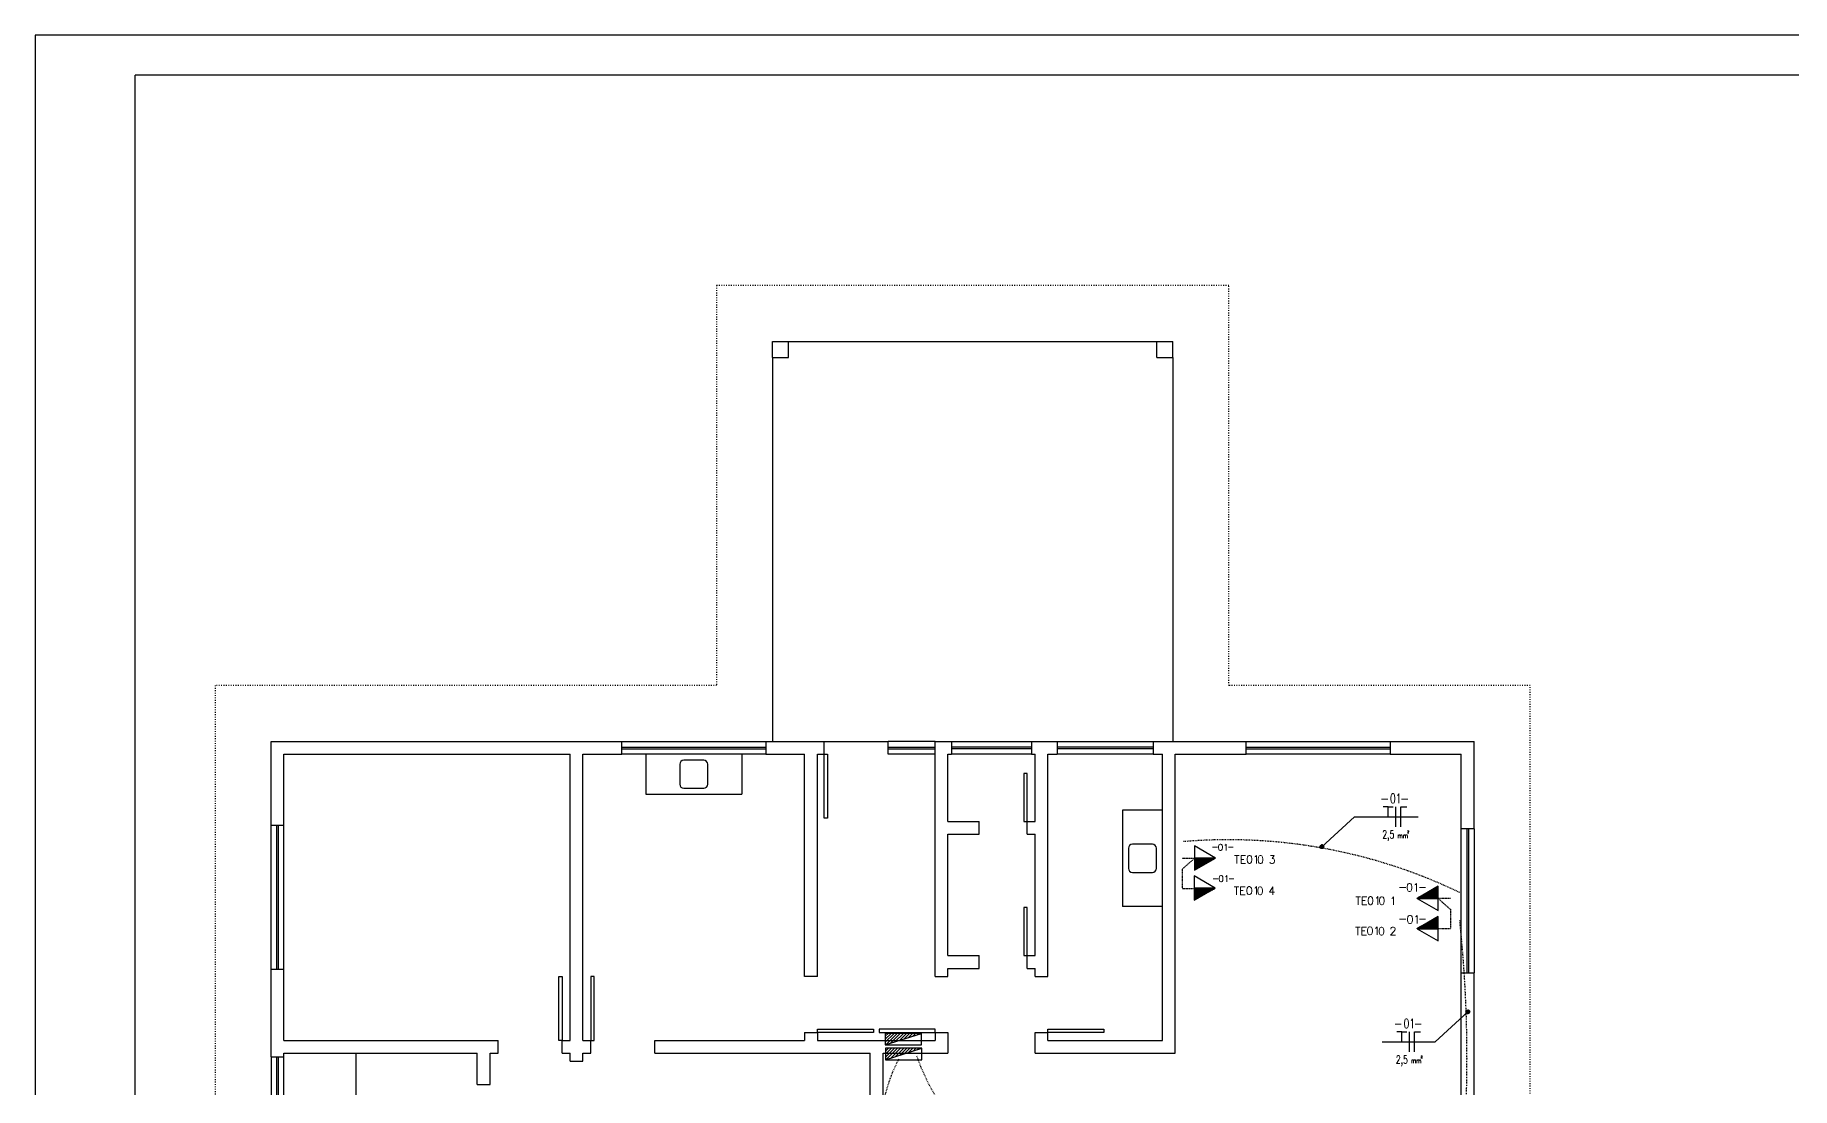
# Model space of a CAD drawing. Extents: x 0 to 4500, y 0 to 3000.
# Drawn here: x 0 to 2195, y 1684 to 3000 of the extents above; entities that cross this region are included whole.
import ezdxf

# ---------------------------------------------------------------- set-up
doc = ezdxf.new("R2010")
doc.units = 0
doc.header["$MEASUREMENT"] = 0
for name, pattern in [('DASHDOT', [1, 0.5, -0.25, 0, -0.25]), ('DASHEDX2', [1.5, 1, -0.5]), ('HIDDEN22', [3, 1, -1, -1]), ('PONT', [2, 1, -1])]:
    doc.linetypes.add(name, pattern=pattern)
doc.layers.get('0').update_dxf_attribs({"linetype": 'CONTINUOUS'})
for name, color, linetype in [('ELETFIAÇÃO', 13, 'CONTINUOUS'), ('ELETRICA', 1, 'CONTINUOUS'), ('ELETRIN', 5, 'PONT'), ('ELETRON', 5, 'CONTINUOUS'), ('ELETTUBULA', 30, 'DASHEDX2'), ('ELÉTRICA', 1, 'CONTINUOUS'), ('MARGE', 6, 'CONTINUOUS'), ('TEXTO', 3, 'CONTINUOUS')]:
    doc.layers.add(name, color=color, linetype=linetype)
doc.styles.add('ROMANS', font='ROMANS.shx')
doc.styles.add('STYLE2', font='SIMPLEX.SHX')

# ---------------------------------------------------------------- blocks, each defined once
blk = doc.blocks.new('*X21')
at = {"color": 0}
for p, q in [((14.325, 4.662), (14.493, 4.83)), ((14.326, 4.662), (14.497, 4.833)), ((14.328, 4.662), (14.501, 4.835)), ((14.33, 4.662), (14.505, 4.837)), ((14.332, 4.662), (14.51, 4.84)), ((14.333, 4.662), (14.514, 4.842)), ((14.335, 4.662), (14.518, 4.845)), ((14.337, 4.662), (14.522, 4.847)), ((14.339, 4.662), (14.526, 4.85)), ((14.341, 4.662), (14.53, 4.852)), ((14.342, 4.662), (14.535, 4.854)), ((14.344, 4.662), (14.539, 4.857)), ((14.346, 4.662), (14.543, 4.859)), ((14.348, 4.662), (14.547, 4.862)), ((14.349, 4.662), (14.551, 4.864)), ((14.351, 4.662), (14.556, 4.866)), ((14.353, 4.662), (14.56, 4.869)), ((14.355, 4.662), (14.564, 4.871)), ((14.356, 4.662), (14.568, 4.874)), ((14.358, 4.662), (14.572, 4.876)), ((14.36, 4.662), (14.576, 4.878)), ((14.362, 4.662), (14.581, 4.881)), ((14.364, 4.662), (14.585, 4.883)), ((14.365, 4.662), (14.589, 4.886)), ((14.367, 4.662), (14.593, 4.888)), ((14.369, 4.662), (14.597, 4.891)), ((14.371, 4.662), (14.602, 4.893)), ((14.372, 4.662), (14.606, 4.895)), ((14.374, 4.662), (14.61, 4.898)), ((14.376, 4.662), (14.614, 4.9)), ((14.378, 4.662), (14.618, 4.903)), ((14.379, 4.662), (14.622, 4.905)), ((14.381, 4.662), (14.627, 4.907)), ((14.383, 4.662), (14.631, 4.91)), ((14.385, 4.662), (14.635, 4.912)), ((14.386, 4.662), (14.639, 4.915)), ((14.388, 4.662), (14.643, 4.917)), ((14.39, 4.662), (14.648, 4.92)), ((14.392, 4.662), (14.652, 4.922)), ((14.394, 4.662), (14.656, 4.924)), ((14.395, 4.662), (14.66, 4.927)), ((14.397, 4.662), (14.664, 4.929)), ((14.399, 4.662), (14.668, 4.932)), ((14.401, 4.662), (14.673, 4.934)), ((14.402, 4.662), (14.677, 4.936)), ((14.404, 4.662), (14.681, 4.939)), ((14.406, 4.662), (14.685, 4.941)), ((14.408, 4.662), (14.689, 4.944)), ((14.409, 4.662), (14.694, 4.946)), ((14.411, 4.662), (14.698, 4.949)), ((14.413, 4.662), (14.702, 4.951)), ((14.415, 4.662), (14.706, 4.953)), ((14.417, 4.662), (14.71, 4.956)), ((14.418, 4.662), (14.714, 4.958)), ((14.42, 4.662), (14.719, 4.961)), ((14.422, 4.662), (14.723, 4.963)), ((14.424, 4.662), (14.726, 4.964)), ((14.425, 4.662), (14.726, 4.962)), ((14.427, 4.662), (14.726, 4.961)), ((14.429, 4.662), (14.726, 4.959)), ((14.431, 4.662), (14.726, 4.957)), ((14.432, 4.662), (14.726, 4.955)), ((14.434, 4.662), (14.726, 4.954)), ((14.436, 4.662), (14.726, 4.952)), ((14.438, 4.662), (14.726, 4.95)), ((14.44, 4.662), (14.726, 4.948)), ((14.441, 4.662), (14.726, 4.947)), ((14.443, 4.662), (14.726, 4.945)), ((14.445, 4.662), (14.726, 4.943)), ((14.447, 4.662), (14.726, 4.941)), ((14.448, 4.662), (14.726, 4.939)), ((14.45, 4.662), (14.726, 4.938)), ((14.452, 4.662), (14.726, 4.936)), ((14.454, 4.662), (14.726, 4.934)), ((14.455, 4.662), (14.726, 4.932)), ((14.457, 4.662), (14.726, 4.931)), ((14.459, 4.662), (14.726, 4.929)), ((14.461, 4.662), (14.726, 4.927)), ((14.463, 4.662), (14.726, 4.925)), ((14.464, 4.662), (14.726, 4.924)), ((14.466, 4.662), (14.726, 4.922)), ((14.468, 4.662), (14.726, 4.92)), ((14.47, 4.662), (14.726, 4.918)), ((14.471, 4.662), (14.726, 4.917)), ((14.473, 4.662), (14.726, 4.915)), ((14.475, 4.662), (14.726, 4.913)), ((14.477, 4.662), (14.726, 4.911)), ((14.478, 4.662), (14.726, 4.909)), ((14.48, 4.662), (14.726, 4.908)), ((14.482, 4.662), (14.726, 4.906)), ((14.484, 4.662), (14.726, 4.904)), ((14.485, 4.662), (14.726, 4.902)), ((14.487, 4.662), (14.726, 4.901)), ((14.489, 4.662), (14.726, 4.899)), ((14.491, 4.662), (14.726, 4.897)), ((14.493, 4.662), (14.726, 4.895)), ((14.494, 4.662), (14.726, 4.894)), ((14.496, 4.662), (14.726, 4.892)), ((14.498, 4.662), (14.726, 4.89)), ((14.5, 4.662), (14.726, 4.888)), ((14.501, 4.662), (14.726, 4.886)), ((14.503, 4.662), (14.726, 4.885)), ((14.505, 4.662), (14.726, 4.883)), ((14.507, 4.662), (14.726, 4.881)), ((14.508, 4.662), (14.726, 4.879)), ((14.51, 4.662), (14.726, 4.878)), ((14.512, 4.662), (14.726, 4.876)), ((14.514, 4.662), (14.726, 4.874)), ((14.516, 4.662), (14.726, 4.872)), ((14.517, 4.662), (14.726, 4.871)), ((14.519, 4.662), (14.726, 4.869)), ((14.521, 4.662), (14.726, 4.867)), ((14.523, 4.662), (14.726, 4.865)), ((14.524, 4.662), (14.726, 4.863)), ((14.526, 4.662), (14.726, 4.862)), ((14.528, 4.662), (14.726, 4.86)), ((14.53, 4.662), (14.726, 4.858)), ((14.531, 4.662), (14.726, 4.856)), ((14.533, 4.662), (14.726, 4.855)), ((14.535, 4.662), (14.726, 4.853)), ((14.537, 4.662), (14.726, 4.851)), ((14.539, 4.662), (14.726, 4.849)), ((14.54, 4.662), (14.726, 4.848)), ((14.542, 4.662), (14.726, 4.846)), ((14.544, 4.662), (14.726, 4.844)), ((14.546, 4.662), (14.726, 4.842)), ((14.547, 4.662), (14.726, 4.84)), ((14.549, 4.662), (14.726, 4.839)), ((14.551, 4.662), (14.726, 4.837)), ((14.553, 4.662), (14.726, 4.835)), ((14.554, 4.662), (14.726, 4.833)), ((14.556, 4.662), (14.726, 4.832)), ((14.558, 4.662), (14.726, 4.83)), ((14.203, 4.662), (14.204, 4.664)), ((14.204, 4.662), (14.208, 4.666)), ((14.206, 4.662), (14.213, 4.668)), ((14.208, 4.662), (14.217, 4.671)), ((14.21, 4.662), (14.221, 4.673)), ((14.211, 4.662), (14.225, 4.676)), ((14.213, 4.662), (14.229, 4.678)), ((14.215, 4.662), (14.233, 4.68)), ((14.217, 4.662), (14.238, 4.683)), ((14.219, 4.662), (14.242, 4.685)), ((14.22, 4.662), (14.246, 4.688)), ((14.222, 4.662), (14.25, 4.69)), ((14.224, 4.662), (14.254, 4.693)), ((14.226, 4.662), (14.259, 4.695)), ((14.227, 4.662), (14.263, 4.697)), ((14.229, 4.662), (14.267, 4.7)), ((14.231, 4.662), (14.271, 4.702)), ((14.233, 4.662), (14.275, 4.705)), ((14.234, 4.662), (14.279, 4.707)), ((14.236, 4.662), (14.284, 4.709)), ((14.238, 4.662), (14.288, 4.712)), ((14.24, 4.662), (14.292, 4.714)), ((14.242, 4.662), (14.296, 4.717)), ((14.243, 4.662), (14.3, 4.719)), ((14.245, 4.662), (14.305, 4.722)), ((14.247, 4.662), (14.309, 4.724)), ((14.249, 4.662), (14.313, 4.726)), ((14.25, 4.662), (14.317, 4.729)), ((14.252, 4.662), (14.321, 4.731)), ((14.254, 4.662), (14.325, 4.734)), ((14.256, 4.662), (14.33, 4.736)), ((14.257, 4.662), (14.334, 4.738)), ((14.259, 4.662), (14.338, 4.741)), ((14.261, 4.662), (14.342, 4.743)), ((14.263, 4.662), (14.346, 4.746)), ((14.265, 4.662), (14.351, 4.748)), ((14.266, 4.662), (14.355, 4.75)), ((14.268, 4.662), (14.359, 4.753)), ((14.27, 4.662), (14.363, 4.755)), ((14.272, 4.662), (14.367, 4.758)), ((14.273, 4.662), (14.372, 4.76)), ((14.275, 4.662), (14.376, 4.763)), ((14.277, 4.662), (14.38, 4.765)), ((14.279, 4.662), (14.384, 4.767)), ((14.28, 4.662), (14.388, 4.77)), ((14.282, 4.662), (14.392, 4.772)), ((14.284, 4.662), (14.397, 4.775)), ((14.286, 4.662), (14.401, 4.777)), ((14.288, 4.662), (14.405, 4.779)), ((14.289, 4.662), (14.409, 4.782)), ((14.291, 4.662), (14.413, 4.784)), ((14.293, 4.662), (14.418, 4.787)), ((14.295, 4.662), (14.422, 4.789)), ((14.296, 4.662), (14.426, 4.792)), ((14.298, 4.662), (14.43, 4.794)), ((14.3, 4.662), (14.434, 4.796)), ((14.302, 4.662), (14.438, 4.799)), ((14.303, 4.662), (14.443, 4.801)), ((14.305, 4.662), (14.447, 4.804)), ((14.307, 4.662), (14.451, 4.806)), ((14.309, 4.662), (14.455, 4.808)), ((14.31, 4.662), (14.459, 4.811)), ((14.312, 4.662), (14.464, 4.813)), ((14.314, 4.662), (14.468, 4.816)), ((14.316, 4.662), (14.472, 4.818)), ((14.318, 4.662), (14.476, 4.821)), ((14.319, 4.662), (14.48, 4.823)), ((14.321, 4.662), (14.484, 4.825)), ((14.323, 4.662), (14.489, 4.828)), ((14.56, 4.662), (14.726, 4.828)), ((14.562, 4.662), (14.726, 4.826)), ((14.563, 4.662), (14.726, 4.825)), ((14.565, 4.662), (14.726, 4.823)), ((14.567, 4.662), (14.726, 4.821)), ((14.569, 4.662), (14.726, 4.819)), ((14.57, 4.662), (14.726, 4.818)), ((14.572, 4.662), (14.726, 4.816)), ((14.574, 4.662), (14.726, 4.814)), ((14.576, 4.662), (14.726, 4.812)), ((14.577, 4.662), (14.726, 4.81)), ((14.579, 4.662), (14.726, 4.809)), ((14.581, 4.662), (14.726, 4.807)), ((14.583, 4.662), (14.726, 4.805)), ((14.584, 4.662), (14.726, 4.803)), ((14.586, 4.662), (14.726, 4.802)), ((14.588, 4.662), (14.726, 4.8)), ((14.59, 4.662), (14.726, 4.798)), ((14.592, 4.662), (14.726, 4.796)), ((14.593, 4.662), (14.726, 4.795)), ((14.595, 4.662), (14.726, 4.793)), ((14.597, 4.662), (14.726, 4.791)), ((14.599, 4.662), (14.726, 4.789)), ((14.6, 4.662), (14.726, 4.787)), ((14.602, 4.662), (14.726, 4.786)), ((14.604, 4.662), (14.726, 4.784)), ((14.606, 4.662), (14.726, 4.782)), ((14.607, 4.662), (14.726, 4.78)), ((14.609, 4.662), (14.726, 4.779)), ((14.611, 4.662), (14.726, 4.777)), ((14.613, 4.662), (14.726, 4.775)), ((14.615, 4.662), (14.726, 4.773)), ((14.616, 4.662), (14.726, 4.772)), ((14.618, 4.662), (14.726, 4.77)), ((14.62, 4.662), (14.726, 4.768)), ((14.622, 4.662), (14.726, 4.766)), ((14.623, 4.662), (14.726, 4.764)), ((14.625, 4.662), (14.726, 4.763)), ((14.627, 4.662), (14.726, 4.761)), ((14.629, 4.662), (14.726, 4.759)), ((14.63, 4.662), (14.726, 4.757)), ((14.632, 4.662), (14.726, 4.756)), ((14.634, 4.662), (14.726, 4.754)), ((14.636, 4.662), (14.726, 4.752)), ((14.638, 4.662), (14.726, 4.75)), ((14.639, 4.662), (14.726, 4.749)), ((14.641, 4.662), (14.726, 4.747)), ((14.643, 4.662), (14.726, 4.745)), ((14.645, 4.662), (14.726, 4.743)), ((14.646, 4.662), (14.726, 4.741)), ((14.648, 4.662), (14.726, 4.74)), ((14.65, 4.662), (14.726, 4.738)), ((14.652, 4.662), (14.726, 4.736)), ((14.653, 4.662), (14.726, 4.734)), ((14.655, 4.662), (14.726, 4.733)), ((14.657, 4.662), (14.726, 4.731)), ((14.659, 4.662), (14.726, 4.729)), ((14.661, 4.662), (14.726, 4.727)), ((14.662, 4.662), (14.726, 4.726)), ((14.664, 4.662), (14.726, 4.724)), ((14.666, 4.662), (14.726, 4.722)), ((14.668, 4.662), (14.726, 4.72)), ((14.669, 4.662), (14.726, 4.719)), ((14.671, 4.662), (14.726, 4.717)), ((14.673, 4.662), (14.726, 4.715)), ((14.675, 4.662), (14.726, 4.713)), ((14.676, 4.662), (14.726, 4.711)), ((14.678, 4.662), (14.726, 4.71)), ((14.68, 4.662), (14.726, 4.708)), ((14.682, 4.662), (14.726, 4.706)), ((14.683, 4.662), (14.726, 4.704)), ((14.685, 4.662), (14.726, 4.703)), ((14.687, 4.662), (14.726, 4.701)), ((14.689, 4.662), (14.726, 4.699)), ((14.691, 4.662), (14.726, 4.697)), ((14.692, 4.662), (14.726, 4.696)), ((14.694, 4.662), (14.726, 4.694)), ((14.696, 4.662), (14.726, 4.692)), ((14.698, 4.662), (14.726, 4.69)), ((14.699, 4.662), (14.726, 4.688)), ((14.701, 4.662), (14.726, 4.687)), ((14.703, 4.662), (14.726, 4.685)), ((14.705, 4.662), (14.726, 4.683)), ((14.706, 4.662), (14.726, 4.681)), ((14.708, 4.662), (14.726, 4.68)), ((14.71, 4.662), (14.726, 4.678)), ((14.712, 4.662), (14.726, 4.676)), ((14.714, 4.662), (14.726, 4.674)), ((14.715, 4.662), (14.726, 4.673)), ((14.717, 4.662), (14.726, 4.671)), ((14.719, 4.662), (14.726, 4.669)), ((14.721, 4.662), (14.726, 4.667)), ((14.722, 4.662), (14.726, 4.665)), ((14.724, 4.662), (14.726, 4.664))]:
    blk.add_line(p, q, dxfattribs=at)
blk = doc.blocks.new('TMEDIA')
at = {"layer": 'ELETRICA'}
blk.add_line((-0.524, 0), (0, 0), dxfattribs=at)
blk.add_lwpolyline([(-0.524, 0), (0, -0.303), (0, 0.303)], close=True, dxfattribs=at)
blk.add_blockref('*X21', (-14.726, -4.662), dxfattribs=at)
blk = doc.blocks.new('TM')
at = {"xscale": 50, "yscale": 50, "zscale": 50}
blk.add_blockref('TMEDIA', (0, 0), dxfattribs=at)
blk = doc.blocks.new('2EEP')
at = {"layer": 'ELETTUBULA', "linetype": 'DASHDOT'}
for p, q in [((0, 0), (-15.5, 0)), ((-15.5, 0), (0, -13.6)), ((0, -13.6), (0, -37.8)), ((0, -37.8), (-15.5, -37.8))]:
    blk.add_line(p, q, dxfattribs=at)
for p in [(-15.5, 0), (-15.5, -37.8)]:
    blk.add_blockref('TM', p)
at = {"layer": 'ELETTUBULA', "style": 'STYLE2'}
for s, p in [('-  -', (-65.3, 9.5)), ('-  - ', (-65.3, -30.3))]:
    blk.add_text(s, height=10, dxfattribs=at).set_placement(p)
at = {"layer": 'ELETTUBULA', "style": 'ROMANS'}
for p in [(-55.6, 8.7), (-54.9, -31.3)]:
    blk.add_attdef('C', p, '', height=10, dxfattribs=at)
at = {"layer": 'TEXTO', "style": 'STYLE2'}
for p in [(-118.7, -7.9), (-119.1, -45.9)]:
    blk.add_text('TE  0 ', height=10, dxfattribs=at).set_placement(p)
at = {"layer": 'TEXTO', "style": 'ROMANS'}
for p in [(-104.1, -7.8), (-75.8, -8.2), (-104.8, -45.5), (-76.2, -45.9)]:
    blk.add_attdef('C', p, '', height=10, dxfattribs=at)
blk = doc.blocks.new('2EDP')
at = {"layer": 'ELETTUBULA', "linetype": 'DASHDOT'}
for p, q in [((0, 0), (15.5, 0)), ((15.5, 0), (0, -13.6)), ((0, -13.6), (0, -37.8)), ((0, -37.8), (15.5, -37.8))]:
    blk.add_line(p, q, dxfattribs=at)
at = {"rotation": 180}
for p in [(15.2, 0.1), (15.1, -37.4)]:
    blk.add_blockref('TM', p, dxfattribs=at)
at = {"layer": 'ELETTUBULA', "style": 'STYLE2'}
for p in [(36.4, 10.3), (37.2, -29.4)]:
    blk.add_text('-  -', height=8, dxfattribs=at).set_placement(p)
at = {"layer": 'ELETTUBULA', "style": 'ROMANS'}
for p in [(44.2, 9.6), (45, -29.6)]:
    blk.add_attdef('C', p, '', height=8, dxfattribs=at)
at = {"layer": 'TEXTO', "style": 'STYLE2'}
for p in [(64.9, -6.8), (64.3, -45.8)]:
    blk.add_text('TE  0 ', height=10, dxfattribs=at).set_placement(p)
at = {"layer": 'TEXTO', "style": 'ROMANS'}
for p in [(79.7, -6.5), (108.2, -6.7), (79.4, -45.6), (107.6, -45.9)]:
    blk.add_attdef('C', p, '', height=10, dxfattribs=at)
blk = doc.blocks.new('1FNT')
at = {"layer": 'ELETFIAÇÃO'}
for p, q in [((2.6, 2.2), (43.3, 39.7)), ((43.3, 39.7), (122.7, 39.7))]:
    blk.add_line(p, q, dxfattribs=at)
at = {"layer": 'ELETFIAÇÃO', "linetype": 'CONTINUOUS'}
for p, q in [((3.1, -0.1), (0.3, 2.7)), ((3, -0.1), (0.3, 2.6)), ((3, -0.1), (0.3, 2.5)), ((2.9, -0.1), (0.3, 2.4)), ((2.7, -0.2), (0.3, 2.3)), ((2.8, -0.2), (0.3, 2.3)), ((2.6, -0.2), (0.3, 2.2)), ((2.5, -0.2), (0.3, 2.1)), ((2.4, -0.2), (0.3, 2)), ((2.3, -0.1), (0.3, 1.9)), ((2.2, -0.1), (0.3, 1.8)), ((2.1, -0.1), (0.3, 1.7)), ((3.4, 0), (0.4, 3)), ((3.3, -0.1), (0.4, 2.9)), ((3.4, 0), (0.4, 2.9)), ((3.2, -0.1), (0.4, 2.8)), ((3.2, -0.1), (0.4, 2.7)), ((2, -0.1), (0.4, 1.6)), ((1.9, 0), (0.4, 1.4)), ((3.6, 0.1), (0.5, 3.2)), ((3.7, 0.1), (0.5, 3.2)), ((3.5, 0), (0.5, 3.1)), ((3.6, 0), (0.5, 3.1)), ((1.7, 0), (0.5, 1.3)), ((1.6, 0.1), (0.5, 1.1)), ((3.8, 0.2), (0.6, 3.4)), ((3.9, 0.2), (0.6, 3.4)), ((3.8, 0.1), (0.6, 3.3)), ((4, 0.3), (0.7, 3.6)), ((3.9, 0.2), (0.7, 3.5)), ((4, 0.3), (0.7, 3.5)), ((1.4, 0.2), (0.7, 0.9)), ((4.1, 0.4), (0.8, 3.7)), ((4.1, 0.3), (0.8, 3.6)), ((4.2, 0.5), (0.9, 3.8)), ((4.2, 0.4), (0.9, 3.7)), ((4.3, 0.5), (1, 3.9)), ((4.3, 0.6), (1, 3.9)), ((4.3, 0.5), (1, 3.8)), ((4.4, 0.7), (1.1, 4)), ((4.4, 0.6), (1.1, 3.9)), ((4.5, 0.8), (1.2, 4.1)), ((4.5, 0.7), (1.2, 4)), ((4.5, 0.8), (1.3, 4.1)), ((4.6, 0.9), (1.3, 4.1)), ((4.6, 0.9), (1.4, 4.2)), ((4.6, 1), (1.4, 4.2)), ((4.7, 1.1), (1.5, 4.2)), ((4.7, 1.1), (1.6, 4.3)), ((4.7, 1.2), (1.6, 4.3)), ((4.8, 1.2), (1.7, 4.3)), ((4.8, 1.3), (1.7, 4.3)), ((4.8, 1.4), (1.8, 4.4)), ((4.8, 1.4), (1.9, 4.4)), ((4.9, 1.5), (1.9, 4.4)), ((4.9, 1.6), (2, 4.4)), ((4.9, 1.6), (2.1, 4.5)), ((4.9, 1.7), (2.1, 4.5)), ((4.9, 1.8), (2.2, 4.5)), ((4.9, 1.9), (2.3, 4.5)), ((5, 1.9), (2.4, 4.5)), ((5, 2), (2.5, 4.5)), ((5, 2.1), (2.5, 4.5)), ((5, 2.2), (2.6, 4.5)), ((5, 2.3), (2.7, 4.5)), ((5, 2.4), (2.8, 4.5)), ((5, 2.5), (2.9, 4.5)), ((4.9, 2.6), (3, 4.5)), ((4.9, 2.7), (3.1, 4.5)), ((4.9, 2.8), (3.2, 4.4)), ((4.9, 2.9), (3.4, 4.4)), ((4.8, 3.1), (3.5, 4.4)), ((4.7, 3.2), (3.7, 4.3)), ((4.6, 3.4), (3.9, 4.2))]:
    blk.add_line(p, q, dxfattribs=at)
at = {"layer": 'ELETFIAÇÃO'}
blk.add_circle((2.6, 2.2), 2.34, dxfattribs=at)
at = {"layer": 'ELÉTRICA'}
for p, q in [((85.5, 52.2), (79.3, 52.2)), ((85.5, 39.7), (85.5, 52.2)), ((85.5, 52.2), (91.8, 52.2)), ((95, 27.2), (95, 52.2)), ((101.3, 52.2), (108.8, 52.2)), ((101.3, 27.2), (101.3, 52.2))]:
    blk.add_line(p, q, dxfattribs=at)
at = {"layer": 'ELETFIAÇÃO'}
for s, height, style, p in [('-  -', 10, 'STYLE2', (75.5, 57.4)), ('2', 3, 'ROMANS', (109.1, 19.2))]:
    blk.add_text(s, height=height, dxfattribs=dict(at, style=style)).set_placement(p)
at = {"layer": 'ELETFIAÇÃO', "style": 'ROMANS', "width": 0.7}
for s, height, p in [('2,5', 10, (78.1, 12.6)), ('mm', 6, (97.1, 13.1))]:
    blk.add_text(s, height=height, dxfattribs=at).set_placement(p)
blk.add_attdef('C', (87.7, 56.6), '', height=12, dxfattribs=at)
blk = doc.blocks.new('FNT1')
at = {"layer": 'ELETFIAÇÃO'}
for p, q in [((-38, -35.3), (2.6, 2.2)), ((-104.2, -35.3), (-38, -35.3))]:
    blk.add_line(p, q, dxfattribs=at)
at = {"layer": 'ELETFIAÇÃO', "linetype": 'CONTINUOUS'}
for p, q in [((3.1, -0.1), (0.3, 2.7)), ((3, -0.1), (0.3, 2.6)), ((3, -0.1), (0.3, 2.5)), ((2.9, -0.1), (0.3, 2.4)), ((2.7, -0.2), (0.3, 2.3)), ((2.8, -0.2), (0.3, 2.3)), ((2.6, -0.2), (0.3, 2.2)), ((2.5, -0.2), (0.3, 2.1)), ((2.4, -0.2), (0.3, 2)), ((2.3, -0.1), (0.3, 1.9)), ((2.2, -0.1), (0.3, 1.8)), ((2.1, -0.1), (0.3, 1.7)), ((3.4, 0), (0.4, 3)), ((3.3, -0.1), (0.4, 2.9)), ((3.4, 0), (0.4, 2.9)), ((3.2, -0.1), (0.4, 2.8)), ((3.2, -0.1), (0.4, 2.7)), ((2, -0.1), (0.4, 1.6)), ((1.9, 0), (0.4, 1.4)), ((3.6, 0.1), (0.5, 3.2)), ((3.7, 0.1), (0.5, 3.2)), ((3.5, 0), (0.5, 3.1)), ((3.6, 0), (0.5, 3.1)), ((1.7, 0), (0.5, 1.3)), ((1.6, 0.1), (0.5, 1.1)), ((3.8, 0.2), (0.6, 3.4)), ((3.9, 0.2), (0.6, 3.4)), ((3.8, 0.1), (0.6, 3.3)), ((4, 0.3), (0.7, 3.6)), ((3.9, 0.2), (0.7, 3.5)), ((4, 0.3), (0.7, 3.5)), ((1.4, 0.2), (0.7, 0.9)), ((4.1, 0.4), (0.8, 3.7)), ((4.1, 0.3), (0.8, 3.6)), ((4.2, 0.5), (0.9, 3.8)), ((4.2, 0.4), (0.9, 3.7)), ((4.3, 0.5), (1, 3.9)), ((4.3, 0.6), (1, 3.9)), ((4.3, 0.5), (1, 3.8)), ((4.4, 0.7), (1.1, 4)), ((4.4, 0.6), (1.1, 3.9)), ((4.5, 0.8), (1.2, 4.1)), ((4.5, 0.7), (1.2, 4)), ((4.5, 0.8), (1.3, 4.1)), ((4.6, 0.9), (1.3, 4.1)), ((4.6, 0.9), (1.4, 4.2)), ((4.6, 1), (1.4, 4.2)), ((4.7, 1.1), (1.5, 4.2)), ((4.7, 1.1), (1.6, 4.3)), ((4.7, 1.2), (1.6, 4.3)), ((4.8, 1.2), (1.7, 4.3)), ((4.8, 1.3), (1.7, 4.3)), ((4.8, 1.4), (1.8, 4.4)), ((4.8, 1.4), (1.9, 4.4)), ((4.9, 1.5), (1.9, 4.4)), ((4.9, 1.6), (2, 4.4)), ((4.9, 1.6), (2.1, 4.5)), ((4.9, 1.7), (2.1, 4.5)), ((4.9, 1.8), (2.2, 4.5)), ((4.9, 1.9), (2.3, 4.5)), ((5, 1.9), (2.4, 4.5)), ((5, 2), (2.5, 4.5)), ((5, 2.1), (2.5, 4.5)), ((5, 2.2), (2.6, 4.5)), ((5, 2.3), (2.7, 4.5)), ((5, 2.4), (2.8, 4.5)), ((5, 2.5), (2.9, 4.5)), ((4.9, 2.6), (3, 4.5)), ((4.9, 2.7), (3.1, 4.5)), ((4.9, 2.8), (3.2, 4.4)), ((4.9, 2.9), (3.4, 4.4)), ((4.8, 3.1), (3.5, 4.4)), ((4.7, 3.2), (3.7, 4.3)), ((4.6, 3.4), (3.9, 4.2))]:
    blk.add_line(p, q, dxfattribs=at)
at = {"layer": 'ELETFIAÇÃO'}
blk.add_circle((2.6, 2.2), 2.34, dxfattribs=at)
at = {"layer": 'ELÉTRICA'}
for p, q in [((-79.9, -22.8), (-86.2, -22.8)), ((-79.9, -35.3), (-79.9, -22.8)), ((-79.9, -22.8), (-73.7, -22.8)), ((-70.4, -47.7), (-70.4, -22.7)), ((-64.1, -22.7), (-56.6, -22.7)), ((-64.1, -47.7), (-64.1, -22.7))]:
    blk.add_line(p, q, dxfattribs=at)
at = {"layer": 'ELETFIAÇÃO'}
for s, height, style, p in [('-  -', 10, 'STYLE2', (-89.9, -17.5)), ('2', 3, 'ROMANS', (-56.3, -55.8))]:
    blk.add_text(s, height=height, dxfattribs=dict(at, style=style)).set_placement(p)
at = {"layer": 'ELETFIAÇÃO', "style": 'ROMANS', "width": 0.7}
for s, height, p in [('2,5', 10, (-87.3, -62.4)), ('mm', 6, (-68.4, -61.9))]:
    blk.add_text(s, height=height, dxfattribs=at).set_placement(p)
blk.add_attdef('C', (-77.7, -18.3), '', height=12, dxfattribs=at)

msp = doc.modelspace()

# ---------------------------------------------------------------- linework, layer by layer
for p, q in [((4499.9, 3000), (0, 3000)), ((0, 3000), (0, 0)), ((921.4, 2617.3), (941.4, 2617.3)), ((921.4, 2597.3), (921.4, 2617.3)), ((941.4, 2617.3), (1401.4, 2617.3)), ((941.4, 2597.3), (941.4, 2617.3)), ((1401.4, 2617.3), (1421.4, 2617.3)), ((1401.4, 2597.3), (1401.4, 2617.3)), ((1421.4, 2597.3), (1421.4, 2617.3)), ((921.4, 2597.3), (921.4, 2117.3)), ((921.4, 2597.3), (941.4, 2597.3)), ((1401.4, 2597.3), (1421.4, 2597.3)), ((1421.4, 2597.3), (1421.4, 2117.3)), ((294.9, 2117.3), (732.9, 2117.3)), ((294.9, 2012.6), (294.9, 2117.3)), ((732.9, 2117.3), (912.9, 2117.3)), ((732.9, 2101.3), (732.9, 2117.3)), ((732.9, 2110.3), (912.9, 2110.3)), ((732.9, 2108.3), (912.9, 2108.3)), ((912.9, 2117.3), (985.9, 2117.3)), ((912.9, 2117.3), (912.9, 2101.3)), ((985.9, 2101.3), (985.9, 2117.3)), ((985.9, 2117.3), (1065.9, 2117.3)), ((1124.4, 2117.3), (1065.9, 2117.3)), ((1065.9, 2101.3), (1065.9, 2117.3)), ((1065.9, 2110.3), (1124.4, 2110.3)), ((1065.9, 2108.3), (1124.4, 2108.3)), ((1124.4, 1823.8), (1124.4, 2117.3)), ((1124.4, 2117.3), (1144.9, 2117.3)), ((1144.9, 2117.3), (1244.9, 2117.3)), ((1144.9, 2117.3), (1144.9, 2101.3)), ((1244.9, 2110.3), (1144.9, 2110.3)), ((1244.9, 2108.3), (1144.9, 2108.3)), ((1244.9, 2117.3), (1276.9, 2117.3)), ((1244.9, 2117.3), (1244.9, 2101.3)), ((1276.9, 2117.3), (1396.9, 2117.3)), ((1276.9, 2117.3), (1276.9, 2101.3)), ((1396.9, 2110.3), (1276.9, 2110.3)), ((1396.9, 2108.3), (1276.9, 2108.3)), ((1396.9, 2117.3), (1513.2, 2117.3)), ((1396.9, 2117.3), (1396.9, 2101.3)), ((1513.2, 2117.3), (1693.2, 2117.3)), ((1513.2, 2101.3), (1513.2, 2117.3)), ((1513.2, 2110.3), (1693.2, 2110.3)), ((1513.2, 2108.3), (1693.2, 2108.3)), ((1693.2, 2117.3), (1797.9, 2117.3)), ((1693.2, 2117.3), (1693.2, 2101.3)), ((1797.9, 2008.3), (1797.9, 2117.3)), ((310.9, 2101.3), (668.4, 2101.3)), ((310.9, 2012.6), (310.9, 2101.3)), ((668.4, 1743.8), (668.4, 2101.3)), ((684.4, 1743.8), (684.4, 2101.3)), ((684.4, 2101.3), (732.9, 2101.3)), ((912.9, 2101.3), (732.9, 2101.3)), ((762.9, 2101.3), (762.9, 2051.3)), ((805.4, 2088.8), (805.4, 2063.8)), ((835.4, 2093.8), (810.4, 2093.8)), ((840.4, 2063.8), (840.4, 2088.8)), ((882.9, 2101.3), (882.9, 2051.3)), ((912.9, 2101.3), (961.4, 2101.3)), ((912.9, 2101.3), (961.4, 2101.3)), ((961.4, 1823.8), (961.4, 2101.3)), ((977.4, 1823.8), (977.4, 2101.3)), ((977.4, 2101.3), (985.9, 2101.3)), ((985.9, 2021.3), (985.9, 2101.3)), ((985.9, 2101.3), (989.9, 2101.3)), ((989.9, 2101.3), (989.9, 2021.3)), ((1124.4, 2101.3), (1065.9, 2101.3)), ((1140.4, 2017.3), (1140.4, 2101.3)), ((1140.4, 2101.3), (1144.9, 2101.3)), ((1244.9, 2101.3), (1144.9, 2101.3)), ((1244.9, 2101.3), (1249.4, 2101.3)), ((1249.4, 2017.3), (1249.4, 2101.3)), ((1265.4, 1823.8), (1265.4, 2101.3)), ((1265.4, 2101.3), (1276.9, 2101.3)), ((1396.9, 2101.3), (1276.9, 2101.3)), ((1396.9, 2101.3), (1408.4, 2101.3)), ((1408.4, 1743.8), (1408.4, 2101.3)), ((1424.4, 1727.8), (1424.4, 2101.3)), ((1424.4, 2101.3), (1513.2, 2101.3)), ((1693.2, 2101.3), (1513.2, 2101.3)), ((1693.2, 2101.3), (1781.9, 2101.3)), ((1781.9, 2008.3), (1781.9, 2101.3)), ((1235.4, 2077.3), (1235.4, 2017.3)), ((1239.4, 2077.3), (1235.4, 2077.3)), ((1239.4, 2017.3), (1239.4, 2077.3)), ((762.9, 2051.3), (882.9, 2051.3)), ((810.4, 2058.8), (835.4, 2058.8)), ((989.9, 2021.3), (985.9, 2021.3)), ((1358.4, 2031.3), (1358.4, 1911.3)), ((1408.4, 2031.3), (1358.4, 2031.3)), ((294.9, 1832.6), (294.9, 2012.6)), ((294.9, 2012.6), (310.9, 2012.6)), ((301.9, 1832.6), (301.9, 2012.6)), ((303.9, 1832.6), (303.9, 2012.6)), ((310.9, 1832.6), (310.9, 2012.6)), ((1140.4, 2017.3), (1179.4, 2017.3)), ((1140.4, 2001.3), (1179.4, 2001.3)), ((1140.4, 1849.8), (1140.4, 2001.3)), ((1179.4, 2001.3), (1179.4, 2017.3)), ((1235.4, 2017.3), (1239.4, 2017.3)), ((1239.4, 2001.3), (1239.4, 2017.3)), ((1239.4, 2017.3), (1249.4, 2017.3)), ((1239.4, 2001.3), (1249.4, 2001.3)), ((1249.4, 1849.8), (1249.4, 2001.3)), ((1781.9, 1828.3), (1781.9, 2008.3)), ((1797.9, 2008.3), (1781.9, 2008.3)), ((1788.9, 2008.3), (1788.9, 1828.3)), ((1790.9, 2008.3), (1790.9, 1828.3)), ((1797.9, 2008.3), (1797.9, 1828.3)), ((1365.9, 1983.8), (1365.9, 1958.8)), ((1395.9, 1988.8), (1370.9, 1988.8)), ((1400.9, 1958.8), (1400.9, 1983.8)), ((1370.9, 1953.8), (1395.9, 1953.8)), ((1239.4, 1909.8), (1235.4, 1909.8)), ((1235.4, 1909.8), (1235.4, 1849.8)), ((1239.4, 1849.8), (1239.4, 1909.8)), ((1408.4, 1911.3), (1358.4, 1911.3)), ((1140.4, 1849.8), (1179.4, 1849.8)), ((1179.4, 1833.8), (1179.4, 1849.8)), ((1235.4, 1849.8), (1239.4, 1849.8)), ((1239.4, 1833.8), (1239.4, 1849.8)), ((1239.4, 1849.8), (1249.4, 1849.8)), ((294.9, 1723.3), (294.9, 1832.6)), ((294.9, 1832.6), (310.9, 1832.6)), ((310.9, 1743.8), (310.9, 1832.6)), ((654.4, 1743.8), (654.4, 1823.8)), ((654.4, 1823.8), (658.4, 1823.8)), ((658.4, 1823.8), (658.4, 1743.8)), ((694.4, 1823.8), (694.4, 1743.8)), ((698.4, 1823.8), (694.4, 1823.8)), ((698.4, 1743.8), (698.4, 1823.8)), ((977.4, 1823.8), (961.4, 1823.8)), ((1124.4, 1823.8), (1140.4, 1823.8)), ((1140.4, 1833.8), (1179.4, 1833.8)), ((1140.4, 1823.8), (1140.4, 1833.8)), ((1239.4, 1833.8), (1249.4, 1833.8)), ((1249.4, 1823.8), (1249.4, 1833.8)), ((1249.4, 1823.8), (1265.4, 1823.8)), ((1781.9, 1638.3), (1781.9, 1828.3)), ((1781.9, 1828.3), (1797.9, 1828.3)), ((1797.9, 1638.3), (1797.9, 1828.3)), ((977.4, 1757.8), (1047.4, 1757.8)), ((977.4, 1753.8), (977.4, 1757.8)), ((1047.4, 1757.8), (1047.4, 1753.8)), ((1124.4, 1757.8), (1054.4, 1757.8)), ((1054.4, 1757.8), (1054.4, 1753.8)), ((1124.4, 1753.8), (1124.4, 1757.8)), ((1265.4, 1757.8), (1335.4, 1757.8)), ((1265.4, 1753.8), (1265.4, 1757.8)), ((1335.4, 1757.8), (1335.4, 1753.8)), ((310.9, 1743.8), (578.4, 1743.8)), ((578.4, 1727.8), (578.4, 1743.8)), ((658.4, 1743.8), (654.4, 1743.8)), ((658.4, 1743.8), (668.4, 1743.8)), ((658.4, 1727.8), (658.4, 1743.8)), ((684.4, 1743.8), (694.4, 1743.8)), ((694.4, 1727.8), (694.4, 1743.8)), ((694.4, 1743.8), (698.4, 1743.8)), ((774.4, 1743.8), (961.4, 1743.8)), ((774.4, 1727.8), (774.4, 1743.8)), ((961.4, 1753.8), (977.4, 1753.8)), ((961.4, 1753.8), (961.4, 1743.8)), ((977.4, 1753.8), (977.4, 1743.8)), ((1047.4, 1753.8), (977.4, 1753.8)), ((977.4, 1743.8), (1124.4, 1743.8)), ((1054.4, 1753.8), (1124.4, 1753.8)), ((1124.4, 1753.8), (1140.4, 1753.8)), ((1124.4, 1753.8), (1124.4, 1743.8)), ((1140.4, 1753.8), (1140.4, 1727.8)), ((1249.4, 1727.8), (1249.4, 1753.8)), ((1249.4, 1753.8), (1265.4, 1753.8)), ((1335.4, 1753.8), (1265.4, 1753.8)), ((1265.4, 1743.8), (1265.4, 1753.8)), ((1265.4, 1743.8), (1408.4, 1743.8)), ((294.9, 1723.3), (294.9, 1623.3)), ((294.9, 1723.3), (310.9, 1723.3)), ((301.9, 1623.3), (301.9, 1723.3)), ((303.9, 1623.3), (303.9, 1723.3)), ((310.9, 1727.8), (552.4, 1727.8)), ((310.9, 1723.3), (310.9, 1727.8)), ((310.9, 1623.3), (310.9, 1723.3)), ((400.9, 1618.8), (400.9, 1727.8)), ((552.4, 1688.8), (552.4, 1727.8)), ((568.4, 1688.8), (568.4, 1727.8)), ((568.4, 1727.8), (578.4, 1727.8)), ((658.4, 1727.8), (668.4, 1727.8)), ((668.4, 1717.8), (668.4, 1727.8)), ((668.4, 1717.8), (684.4, 1717.8)), ((684.4, 1717.8), (684.4, 1727.8)), ((684.4, 1727.8), (694.4, 1727.8)), ((774.4, 1727.8), (1043.4, 1727.8)), ((1043.4, 995.3), (1043.4, 1727.8)), ((1059.4, 995.3), (1059.4, 1727.8)), ((1059.4, 1727.8), (1140.4, 1727.8)), ((1249.4, 1727.8), (1424.4, 1727.8)), ((552.4, 1688.8), (568.4, 1688.8))]:
    msp.add_line(p, q)
at = {"linetype": 'HIDDEN22'}
for p, q in [((851.4, 2687.3), (851.4, 2187.3)), ((1491.4, 2687.3), (851.4, 2687.3)), ((1491.4, 2187.3), (1491.4, 2687.3)), ((224.9, 2187.3), (224.9, 909.3)), ((851.4, 2187.3), (224.9, 2187.3)), ((1867.9, 2187.3), (1491.4, 2187.3)), ((1867.9, 909.3), (1867.9, 2187.3))]:
    msp.add_line(p, q, dxfattribs=at)
for centre, start, end in [((810.4, 2088.8), 90, 180), ((835.4, 2088.8), 0, 90), ((810.4, 2063.8), 180, 270), ((835.4, 2063.8), 270, 0), ((1370.9, 1983.8), 90, 180), ((1395.9, 1983.8), 0, 90), ((1370.9, 1958.8), 180, 270), ((1395.9, 1958.8), 270, 0)]:
    msp.add_arc(centre, 5, start, end)
at = {"layer": 'ELETRIN'}
for centre, radius, start, end in [((1490.6, 1327.2), 667.3, 64.3091, 94.8287), ((152.6, 1721.9), 1636.4, 353.9446, 6.0554), ((1252.4, 1629.2), 196, 152.3374, 195.9667), ((1358.5, 1813.8), 272.2, 199.1486, 260.8735)]:
    msp.add_arc(centre, radius, start, end, dxfattribs=at)
at = {"layer": 'ELETRON', "linetype": 'CONTINUOUS'}
for p, q in [((1062.1, 1741.4), (1073.3, 1752.6)), ((1062.1, 1745.2), (1069.5, 1752.6)), ((1107.6, 1752.6), (1062.1, 1752.6)), ((1062.1, 1738.2), (1107.6, 1752.6)), ((1062.1, 1752.6), (1062.1, 1738.2)), ((1062.1, 1749), (1065.7, 1752.6)), ((1062.1, 1738.2), (1107.6, 1738.2)), ((1063.1, 1738.5), (1077.1, 1752.6)), ((1068.6, 1740.3), (1080.9, 1752.6)), ((1074.2, 1742), (1084.8, 1752.6)), ((1079.8, 1743.8), (1088.6, 1752.6)), ((1085.4, 1745.5), (1092.4, 1752.6)), ((1091, 1747.3), (1096.2, 1752.6)), ((1096.5, 1749.1), (1100, 1752.6)), ((1102.1, 1750.8), (1103.9, 1752.6)), ((1107.6, 1738.2), (1107.6, 1752.6)), ((1062.5, 1719.6), (1108, 1734)), ((1108, 1734), (1062.5, 1734)), ((1062.5, 1734), (1062.5, 1719.6)), ((1062.5, 1726.6), (1069.9, 1734)), ((1062.5, 1722.8), (1073.7, 1734)), ((1062.5, 1730.4), (1066.1, 1734)), ((1062.5, 1719.6), (1108, 1719.6)), ((1063.5, 1719.9), (1077.5, 1734)), ((1069, 1721.7), (1081.3, 1734)), ((1074.6, 1723.4), (1085.2, 1734)), ((1080.2, 1725.2), (1089, 1734)), ((1085.8, 1726.9), (1092.8, 1734)), ((1091.4, 1728.7), (1096.6, 1734)), ((1096.9, 1730.5), (1100.4, 1734)), ((1102.5, 1732.2), (1104.3, 1734)), ((1108, 1719.6), (1108, 1734))]:
    msp.add_line(p, q, dxfattribs=at)
at = {"layer": 'MARGE'}
for p in [(4449.9, 2950), (125, 50)]:
    msp.add_line(p, (125, 2950), dxfattribs=at)

# ---------------------------------------------------------------- block references
for name, p in [('1FNT', (1605.1, 1983.6)), ('FNT1', (1787.4, 1777.2))]:
    msp.add_blockref(name, p).add_auto_attribs({'C': '01'})
ref = msp.add_blockref('2EDP', (1433.2, 1971.5))
ref.add_attrib('C', '01', (1477.5, 1981.1), dxfattribs={"layer": 'ELETTUBULA', "height": 8, "style": 'ROMANS'})
ref.add_attrib('C', '01', (1478.3, 1941.9), dxfattribs={"layer": 'ELETTUBULA', "height": 8, "style": 'ROMANS'})
ref.add_attrib('C', '01', (1512.9, 1965), dxfattribs={"layer": 'TEXTO', "height": 10, "style": 'ROMANS'})
ref.add_attrib('C', '01', (1512.7, 1925.9), dxfattribs={"layer": 'TEXTO', "height": 10, "style": 'ROMANS'})
ref.add_attrib('C', '3', (1541.4, 1964.8), dxfattribs={"layer": 'TEXTO', "height": 10, "style": 'ROMANS'})
ref.add_attrib('C', '4', (1540.9, 1925.6), dxfattribs={"layer": 'TEXTO', "height": 10, "style": 'ROMANS'})
ref = msp.add_blockref('2EEP', (1768.3, 1921.2))
ref.add_attrib('C', '01', (1712.8, 1929.9), dxfattribs={"layer": 'ELETTUBULA', "height": 10, "style": 'ROMANS'})
ref.add_attrib('C', '01', (1713.5, 1889.9), dxfattribs={"layer": 'ELETTUBULA', "height": 10, "style": 'ROMANS'})
ref.add_attrib('C', '01', (1664.2, 1913.4), dxfattribs={"layer": 'TEXTO', "height": 10, "style": 'ROMANS'})
ref.add_attrib('C', '01', (1663.5, 1875.7), dxfattribs={"layer": 'TEXTO', "height": 10, "style": 'ROMANS'})
ref.add_attrib('C', '1', (1692.5, 1913), dxfattribs={"layer": 'TEXTO', "height": 10, "style": 'ROMANS'})
ref.add_attrib('C', '2', (1692.2, 1875.3), dxfattribs={"layer": 'TEXTO', "height": 10, "style": 'ROMANS'})

doc.saveas('drawing.dxf')
